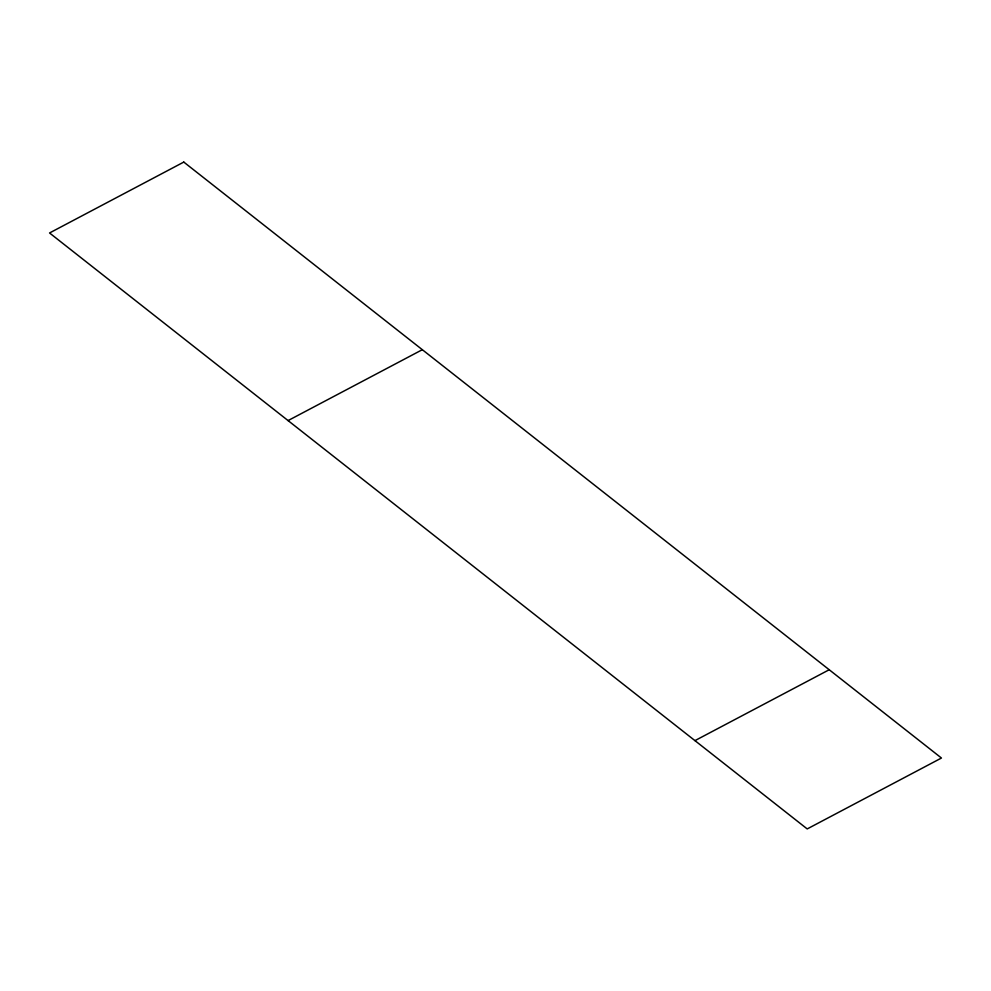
<?xml version="1.0" encoding="UTF-8"?>
<svg xmlns="http://www.w3.org/2000/svg" width="991" height="991" viewBox="0 0 991 991"><rect width="100%" height="100%" fill="white"/><g stroke="black" fill="none" stroke-linecap="round" stroke-linejoin="round"><path stroke-width="1.49" d="M288.071 420.58L422.315 349.699M694.964 740.624L829.207 669.743M183.793 162.078L49.55 232.972L807.207 828.922L941.45 758.028L183.793 162.078"/></g></svg>
